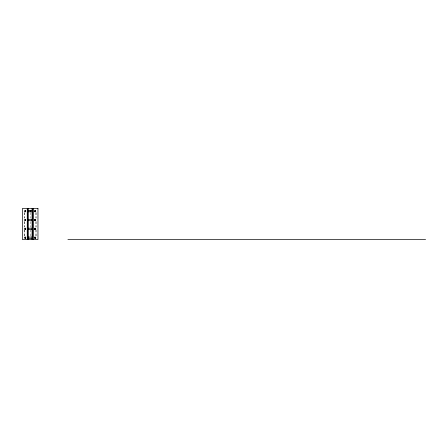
<?xml version="1.0" encoding="UTF-8"?>
<svg xmlns="http://www.w3.org/2000/svg" width="448" height="448" viewBox="0 0 448 448"><rect width="100%" height="100%" fill="white"/><g stroke="black" fill="none" stroke-linecap="round" stroke-linejoin="round"><path stroke-width="0.34" stroke-dasharray="2.24 1.68" d="M36.182 212.61L36.182 218.131M36.182 221.581L36.182 227.108M36.182 229.869L36.182 236.085M35.672 212.61L35.672 218.131M35.672 221.581L35.672 227.108M35.672 229.869L35.672 236.085M30.178 212.61L30.178 218.176M30.178 221.581L30.178 227.237M30.178 229.869L30.178 236.085M24.69 212.61L24.69 218.131M24.69 221.581L24.69 227.108M24.69 229.869L24.69 236.085M24.181 212.61L24.181 218.131M24.181 221.581L24.181 227.108M24.181 229.869L24.181 236.085"/><path stroke-width="0.67" d="M32.351 210.465L28.011 210.465L28.011 211.792L32.351 211.792L32.362 210.465L32.351 211.792M32.351 219.341L28.011 219.341L28.011 220.674L32.351 220.674L32.362 219.341L32.351 220.674M32.351 228.217L28.011 228.217L28.011 229.55L32.351 229.55L32.362 228.217L32.351 229.55M32.351 237.093L28.011 237.093L28.011 238.426L32.351 238.426L32.362 237.093L32.351 238.426M67.906 239.534L425.6 239.534M33.102 208.466L33.102 239.534M32.956 208.466L32.956 239.534M32.066 208.466L32.066 239.534M30.178 210.465L30.178 211.792M28.297 208.466L28.297 239.534M27.406 208.466L27.406 239.534M27.261 208.466L27.261 239.534M34.748 210.465A0.666 0.543 -90 0 1 35.252 211.142A0.666 0.543 -90 0 1 34.726 211.792M34.406 211.686A0.666 0.543 -90 0 1 34.261 211.512M34.283 219.587A0.666 0.543 -90 0 1 35.196 219.71A0.666 0.543 -90 0 1 34.726 220.668M34.558 220.646A0.666 0.543 -90 0 1 34.261 220.388M34.748 228.217A0.666 0.543 -90 0 1 35.185 229.208A0.666 0.543 -90 0 1 34.261 229.264M34.283 228.463A0.666 0.543 -90 0 1 34.53 228.25M34.748 237.093A0.666 0.543 -90 0 1 35.252 237.77A0.666 0.543 -90 0 1 34.726 238.426M34.283 237.339A0.666 0.543 -90 0 1 34.395 237.216M25.474 220.634A0.666 0.543 -90 0 1 25.133 219.817A0.666 0.543 -90 0 1 25.782 219.358M25.749 211.786A0.666 0.543 -90 0 1 25.11 211.109A0.666 0.543 -90 0 1 25.782 210.482M25.749 229.538A0.666 0.543 -90 0 1 25.11 228.861A0.666 0.543 -90 0 1 25.782 228.234M25.749 238.414A0.666 0.543 -90 0 1 25.11 237.742A0.666 0.543 -90 0 1 25.782 237.11M37.962 208.466L22.4 208.466L22.4 239.534L37.962 239.534L37.962 208.466M35.666 238.134A0.666 0.543 -90 0 0 35.258 237.093A0.666 0.543 -90 0 0 34.726 238.05A0.666 0.543 -90 0 0 35.666 238.134M35.666 229.253A0.666 0.543 -90 0 0 35.258 228.217A0.666 0.543 -90 0 0 34.726 229.174A0.666 0.543 -90 0 0 35.666 229.253M35.666 220.377A0.666 0.543 -90 0 0 35.258 219.341A0.666 0.543 -90 0 0 34.726 220.298A0.666 0.543 -90 0 0 35.666 220.377M35.666 211.501A0.666 0.543 -90 0 0 35.258 210.465A0.666 0.543 -90 0 0 34.726 211.417A0.666 0.543 -90 0 0 35.666 211.501M25.609 220.354A0.666 0.543 -90 0 0 25.161 219.341A0.666 0.543 -90 0 0 24.662 220.321A0.666 0.543 -90 0 0 25.609 220.354M25.609 211.478A0.666 0.543 -90 0 0 25.161 210.465A0.666 0.543 -90 0 0 24.662 211.445A0.666 0.543 -90 0 0 25.609 211.478M25.609 229.236A0.666 0.543 -90 0 0 25.161 228.217A0.666 0.543 -90 0 0 24.662 229.197A0.666 0.543 -90 0 0 25.609 229.236M25.609 238.112A0.666 0.543 -90 0 0 25.161 237.093A0.666 0.543 -90 0 0 24.662 238.073A0.666 0.543 -90 0 0 25.609 238.112"/></g></svg>
